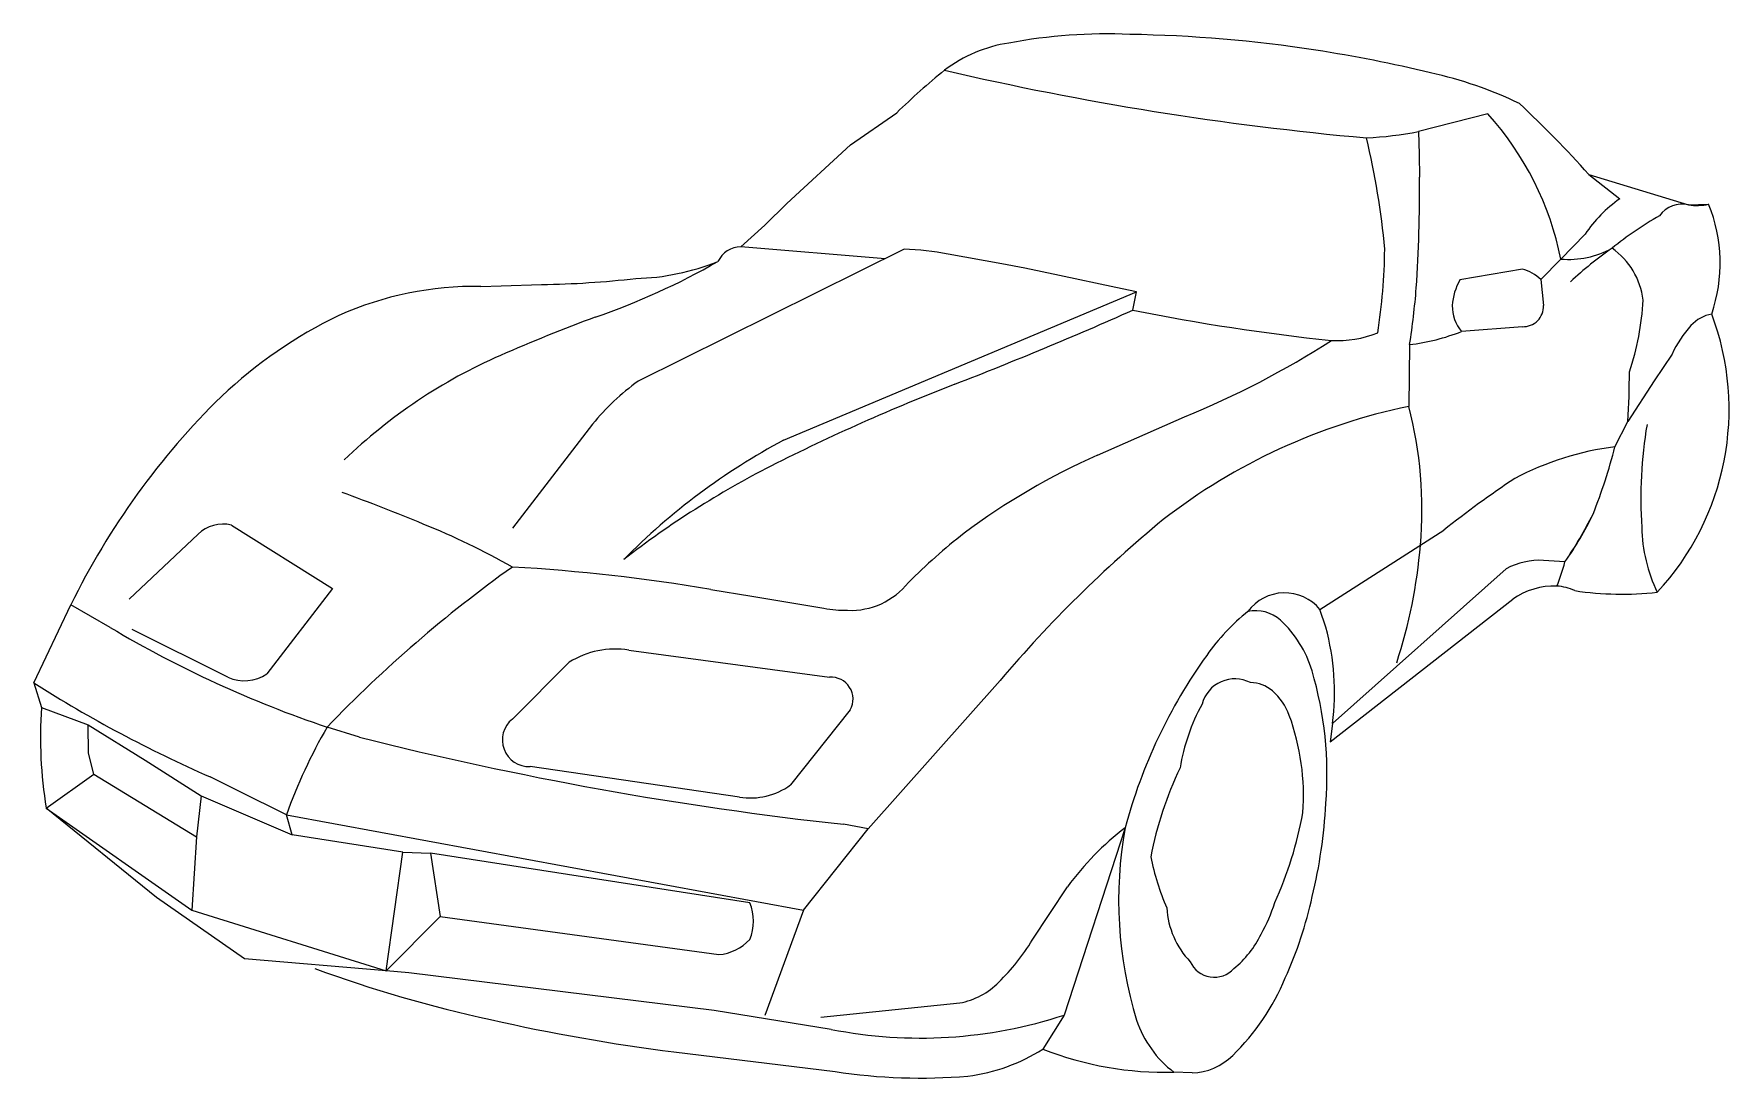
# Model space of a CAD drawing. Extents: x 0 to 5.29, y 0 to 3.26.
import ezdxf

# ---------------------------------------------------------------- set-up
doc = ezdxf.new("R2010")
doc.units = 0
doc.layers.add('YELLOW', color=2, linetype='CONTINUOUS')

msp = doc.modelspace()

# ---------------------------------------------------------------- linework, layer by layer
at = {"layer": 'YELLOW', "linetype": 'CONTINUOUS'}
for p, q in [((2.546142, 2.910095), (2.6906, 3.009842)), ((4.53385, 3.006533), (4.317714, 2.950732)), ((2.347541, 2.727059), (2.546142, 2.910095)), ((4.317714, 2.950732), (4.319848, 2.879318)), ((4.319848, 2.879318), (4.320586, 2.808447)), ((4.848105, 2.817518), (5.159623, 2.722789)), ((4.848105, 2.817518), (4.94542, 2.741497)), ((2.278921, 2.659681), (2.347541, 2.727059)), ((5.159623, 2.722789), (5.222265, 2.724613)), ((2.204519, 2.591838), (2.278921, 2.659681)), ((2.654002, 2.554602), (2.204519, 2.591838)), ((4.837406, 2.631077), (4.761218, 2.553724)), ((2.713537, 2.584114), (1.883738, 2.172785)), ((3.017978, 2.539053), (2.850544, 2.568628)), ((3.089509, 2.524771), (3.017978, 2.539053)), ((4.761218, 2.553724), (4.698731, 2.489413)), ((3.198105, 2.502221), (3.089509, 2.524771)), ((3.373185, 2.465155), (3.198105, 2.502221)), ((4.641444, 2.521937), (4.446764, 2.488636)), ((4.698731, 2.489413), (4.707541, 2.408839)), ((1.393232, 2.468182), (1.456768, 2.470434)), ((1.456768, 2.470434), (1.583294, 2.473888)), ((2.337916, 1.988894), (3.437807, 2.451765)), ((3.437807, 2.451765), (3.373185, 2.465155)), ((3.427096, 2.394556), (3.437807, 2.451765)), ((4.641367, 2.342704), (4.452003, 2.327761)), ((4.289847, 2.286814), (4.287285, 2.094113)), ((5.107964, 2.257279), (5.052058, 2.173738)), ((5.052058, 2.173738), (4.970725, 2.0475)), ((3.316947, 1.942475), (3.587699, 2.06186)), ((1.742074, 2.038612), (1.492125, 1.714959)), ((4.930033, 1.968288), (4.970725, 2.0475)), ((0.297493, 1.493226), (0.512085, 1.69532)), ((0.615829, 1.723924), (0.931238, 1.525953)), ((4.01009, 1.461012), (4.395997, 1.707856)), ((4.591299, 1.588005), (4.049445, 1.105145)), ((4.773987, 1.60908), (4.707114, 1.614164)), ((0.931238, 1.525953), (0.726676, 1.260743)), ((2.110322, 1.523034), (2.238169, 1.502231)), ((2.238169, 1.502231), (2.4632, 1.464622)), ((4.042304, 1.047937), (4.61121, 1.492877)), ((0, 1.231866), (0.115077, 1.475334)), ((0.23815, 1.404968), (0.115077, 1.475334)), ((4.028642, 1.405473), (4.01009, 1.461012)), ((0.605078, 1.249991), (0.30642, 1.398448)), ((1.855133, 1.334059), (2.481054, 1.249991)), ((1.492125, 1.119467), (1.669146, 1.296489)), ((0, 1.231866), (0.023442, 1.155135)), ((3.012816, 1.239978), (2.600944, 0.776641)), ((0.023442, 1.155135), (0.168715, 1.101575)), ((2.545443, 1.148071), (2.359456, 0.913802)), ((0.170035, 1.013317), (0.168715, 1.101575)), ((0.168715, 1.101575), (0.347056, 0.99162)), ((1.01501, 1.063073), (0.914526, 1.094278)), ((4.049445, 1.105145), (4.042304, 1.047937)), ((0.186607, 0.947763), (0.170035, 1.013317)), ((0.347056, 0.99162), (0.521631, 0.880144)), ((2.200288, 0.876233), (1.547549, 0.971012)), ((0.038385, 0.841341), (0.186607, 0.947763)), ((0.186607, 0.947763), (0.507388, 0.751957)), ((0.639116, 0.894241), (0.549305, 0.939146)), ((0.521631, 0.880144), (0.507388, 0.751957)), ((0.521631, 0.880144), (0.805386, 0.758206)), ((0.787494, 0.820809), (0.639116, 0.894241)), ((0.382026, 0.563447), (0.038385, 0.841341)), ((0.038385, 0.841341), (0.492445, 0.523937)), ((0.805386, 0.758206), (0.787494, 0.820809)), ((0.787494, 0.820809), (2.399578, 0.52399)), ((0.507388, 0.751957), (0.492445, 0.523937)), ((1.150541, 0.704567), (0.805386, 0.758206)), ((2.399578, 0.52399), (2.600944, 0.776641)), ((2.600944, 0.776641), (2.524873, 0.791181)), ((3.402954, 0.7806), (3.212504, 0.196674)), ((1.09865, 0.334379), (1.150541, 0.704567)), ((1.150541, 0.704567), (1.236432, 0.701384)), ((1.236432, 0.701384), (1.266744, 0.503871)), ((1.71052, 0.627332), (1.236432, 0.701384)), ((2.232425, 0.546758), (1.71052, 0.627332)), ((3.113184, 0.430089), (3.222932, 0.5968)), ((0.656776, 0.371522), (0.382026, 0.563447)), ((0.492445, 0.523937), (1.09865, 0.334379)), ((1.09865, 0.334379), (1.266744, 0.503871)), ((1.266744, 0.503871), (2.135899, 0.384873)), ((2.399578, 0.52399), (2.278999, 0.194889)), ((1.09865, 0.334379), (0.656776, 0.371522)), ((1.168744, 0.328285), (1.09865, 0.334379)), ((2.121617, 0.210995), (1.168744, 0.328285)), ((2.454245, 0.189791), (2.887027, 0.234205)), ((2.486449, 0.151962), (2.121617, 0.210995)), ((3.212504, 0.196674), (3.146369, 0.090485)), ((1.995594, 0.081363), (2.498209, 0.020196)), ((3.611297, 0.015966), (3.554942, 0.018372))]:
    msp.add_line(p, q, dxfattribs=at)
for centre, radius, start, end in [((3.107331, 2.788095), 0.44409, 98.702276, 127.088864), ((3.345482, 1.601798), 1.653709, 87.498316, 100.640157), ((3.345415, -1.027953), 4.282493, 81.248265, 89.03333), ((3.385253, -0.822535), 4.073414, 76.227885, 81.362469), ((4.419331, 1.216863), 2.49064, 129.367991, 133.95484), ((5.009682, 12.469586), 9.576377, -103.097922, -95.118918), ((4.088873, 1.910223), 1.252148, 64.273432, 77.730204), ((2.419746, 0.66026), 3.248182, 41.616615, 47.062682), ((3.819834, 2.364518), 0.96021, 11.364298, 41.960621), ((4.093419, 4.143588), 1.21376, -87.080135, -79.350915), ((1.831164, 2.371294), 2.390624, 5.116743, 13.550025), ((-0.472328, 2.774705), 4.793033, -3.726165, 0.403358), ((5.17342, 2.410425), 0.401986, 124.554178, 146.708152), ((5.140005, 2.637496), 0.087521, 77.047351, 144.183059), ((5.186297, 2.883315), 0.162726, -99.434554, -77.230166), ((4.766255, 2.540705), 0.491699, -18.808883, 21.964127), ((5.655213, 1.673179), 1.172567, 119.99404, 128.774184), ((2.205978, 2.510703), 0.081148, 91.030487, 154.276671), ((1.009686, 4.512345), 2.264589, -70.902346, -60.265763), ((1.856797, 3.234338), 0.741709, -88.434391, -68.147779), ((2.686705, 1.732921), 0.851616, 78.907923, 88.194437), ((2.339312, 2.610346), 1.873128, -8.811451, -0.790546), ((4.786368, 2.830318), 0.277735, -95.19548, -61.029749), ((5.607787, 1.602689), 1.200565, 124.899897, 132.858459), ((4.788466, 2.397889), 0.231141, 6.925804, 55.0461), ((1.527152, 5.619459), 3.146072, -88.977498, -83.614288), ((4.608294, 2.396573), 0.185924, 150.319353, 176.205427), ((4.608313, 2.396871), 0.12938, 45.665172, 75.162702), ((1.376503, 1.420222), 1.048094, 89.085425, 113.951894), ((1.889417, 2.658262), 2.428999, -8.796313, -4.605777), ((-1.59792, 13.682534), 12.355939, -68.790885, -66.003031), ((4.730221, 8.834959), 6.570915, -101.438566, -95.978066), ((4.540743, 2.405556), 0.118012, 178.387142, 221.239908), ((4.643586, 2.406658), 0.063993, -91.987172, 1.953567), ((4.18513, 2.468608), 0.833892, -18.638485, -2.945261), ((4.447131, 2.085311), 0.838852, -42.876928, 20.725673), ((5.250926, 2.271633), 0.112202, 99.867954, 138.299228), ((1.603908, 1.03981), 1.489024, 116.006574, 133.194659), ((3.612227, -2.66362), 5.369083, 110.287355, 113.695572), ((4.211011, 2.94057), 0.658492, -83.123983, -68.532385), ((5.449744, 2.094152), 0.378714, 138.261306, 154.485507), ((2.535668, 4.647967), 2.791902, -67.863459, -57.253449), ((4.064617, 2.638491), 0.339231, -93.167102, -68.247916), ((2.117672, 0.734394), 1.656918, 113.59283, 133.947369), ((2.340567, 1.548582), 0.773513, 126.1989, 140.6903), ((1.697282, 2.221472), 3.278063, -3.042213, -0.338604), ((2.235451, 0.438076), 2.360485, 134.372981, 153.932762), ((5.193731, -3.82676), 6.424421, 111.184498, 116.789333), ((4.665917, 0.264479), 1.868401, 101.691981, 127.782414), ((3.045979, 1.77308), 1.282148, -4.991853, 14.500417), ((6.4008, 1.80685), 1.390058, 170.43479, 183.706979), ((3.310675, 0.165057), 2.067036, 118.073621, 135.393129), ((5.045316, 1.061472), 0.914114, 97.245097, 117.902727), ((3.262823, 2.393602), 1.720605, -21.65669, -14.311227), ((3.619681, -0.680386), 2.906335, 117.045614, 127.782616), ((4.193686, -0.033233), 2.161502, 113.929692, 126.745778), ((6.344689, -0.73325), 3.123523, 123.569645, 128.599742), ((-0.990434, -3.557375), 5.726001, 67.356681, 70.074413), ((3.948002, 2.195722), 1.013114, -35.383616, -25.55904), ((3.587575, 2.407786), 1.430212, -33.948902, -26.993754), ((0.589104, 1.618416), 0.10884, 75.786157, 135.043056), ((0.259882, -0.610061), 2.524578, 60.784297, 67.793454), ((4.134001, 0.130256), 1.995417, 128.181161, 134.835545), ((6.097369, -1.380555), 4.047426, 129.53074, 139.649882), ((5.503294, 1.726607), 0.489737, -178.873253, -154.339722), ((2.763533, 1.784935), 1.564606, -18.244852, -4.524361), ((3.827823, -1.693569), 4.032294, 125.397667, 136.260561), ((1.177625, -3.923388), 5.525707, 80.282382, 86.737194), ((4.697751, 1.386163), 0.228194, 87.648522, 117.80726), ((4.099756, 1.792302), 0.698683, -21.70238, -15.203028), ((2.546949, 1.687985), 0.229815, -92.408164, -38.388097), ((4.741339, 1.307915), 0.226152, 88.080386, 125.128072), ((4.739408, 1.377846), 0.156383, 65.170713, 86.514687), ((3.900206, 1.370323), 0.142475, 39.533256, 143.498094), ((4.953738, 2.510735), 1.00205, -98.531804, -83.805949), ((2.536264, 1.888561), 0.430189, -99.778525, -89.862955), ((4.212914, 0.925798), 0.680193, 128.910677, 144.789022), ((3.808583, 1.337253), 0.120027, 49.048902, 101.000767), ((3.642594, 1.166294), 0.358185, 16.826434, 46.91815), ((2.018163, 4.388497), 3.474175, -120.820864, -108.522003), ((3.279033, 1.202664), 0.77656, -7.214145, 15.139067), ((1.811878, 1.069051), 0.268514, 80.729681, 122.110836), ((5.00312, 0.35245), 1.656455, 144.345527, 165.02048), ((2.889491, 0.946677), 1.142645, -4.531508, 16.435883), ((2.187731, 4.675503), 4.079804, -122.427653, -113.677878), ((0.656485, 1.361589), 0.122869, -114.73301, -55.161438), ((2.485665, 1.181605), 0.068542, -29.290989, 93.857373), ((3.744864, 1.139008), 0.105848, 62.705084, 165.060762), ((3.792883, 1.127166), 0.105905, 49.104872, 89.718532), ((4.204756, 0.861077), 0.639675, 151.500916, 170.484961), ((3.732454, 1.062402), 0.19445, 20.545687, 48.138597), ((1.406651, 1.063749), 1.386224, 176.220077, 189.232551), ((1.544038, 1.054274), 0.083337, 128.52998, 272.414586), ((3.234741, 0.881294), 0.724083, -4.283384, 20.143223), ((2.305163, 0.28206), 1.610456, 149.712426, 160.455925), ((3.72738, 11.797112), 11.071429, -104.181141, -96.2354), ((4.642688, 0.460233), 1.182783, 154.640256, 168.795439), ((2.234405, 1.087645), 0.214147, -99.167095, -54.271157), ((2.43511, 0.940411), 1.595668, -13.565943, -3.018011), ((2.808501, 1.032642), 1.166531, -24.594151, -10.142831), ((3.968472, 0.046642), 0.926555, 127.614405, 143.575196), ((4.657252, 0.552895), 1.274799, 169.710591, 196.976337), ((4.274629, 0.852117), 0.808585, -168.438628, -156.577814), ((2.089888, 0.489336), 0.153669, -21.942512, 21.942519), ((3.793894, 0.544654), 0.261596, -176.942638, -136.003043), ((3.373166, 0.701928), 0.519625, -29.133378, -17.329931), ((2.708064, 0.848126), 1.308935, -24.176096, -12.441536), ((2.121085, 0.537826), 0.153669, -84.467996, -43.569074), ((2.524873, 0.791181), 0.690288, -45.454754, -31.540668), ((3.532065, 0.595576), 0.329418, -50.485186, -26.429694), ((2.312371, 4.265165), 4.178436, -110.107349, -102.271305), ((3.680689, 0.396469), 0.082135, -155.910148, -42.06335), ((2.843205, 0.463587), 0.23353, -79.18431, -44.737362), ((3.222932, 0.5968), 0.736527, -45.617037, -22.74285), ((2.793309, 6.270027), 6.239864, -102.673805, -97.344894), ((2.764262, 1.558082), 1.433302, -101.176228, -71.775922), ((3.763173, 0.291677), 0.343592, -161.153108, -127.303627), ((2.839357, 0.574552), 0.573217, -82.662408, -57.615776), ((3.52778, 1.057973), 1.039956, -111.515743, -88.503323), ((3.604107, 0.207566), 0.191736, -87.850901, -45.667581), ((2.765971, 1.785138), 1.785138, -98.626641, -85.289583)]:
    msp.add_arc(centre, radius, start, end, dxfattribs=at)

doc.saveas('drawing.dxf')
